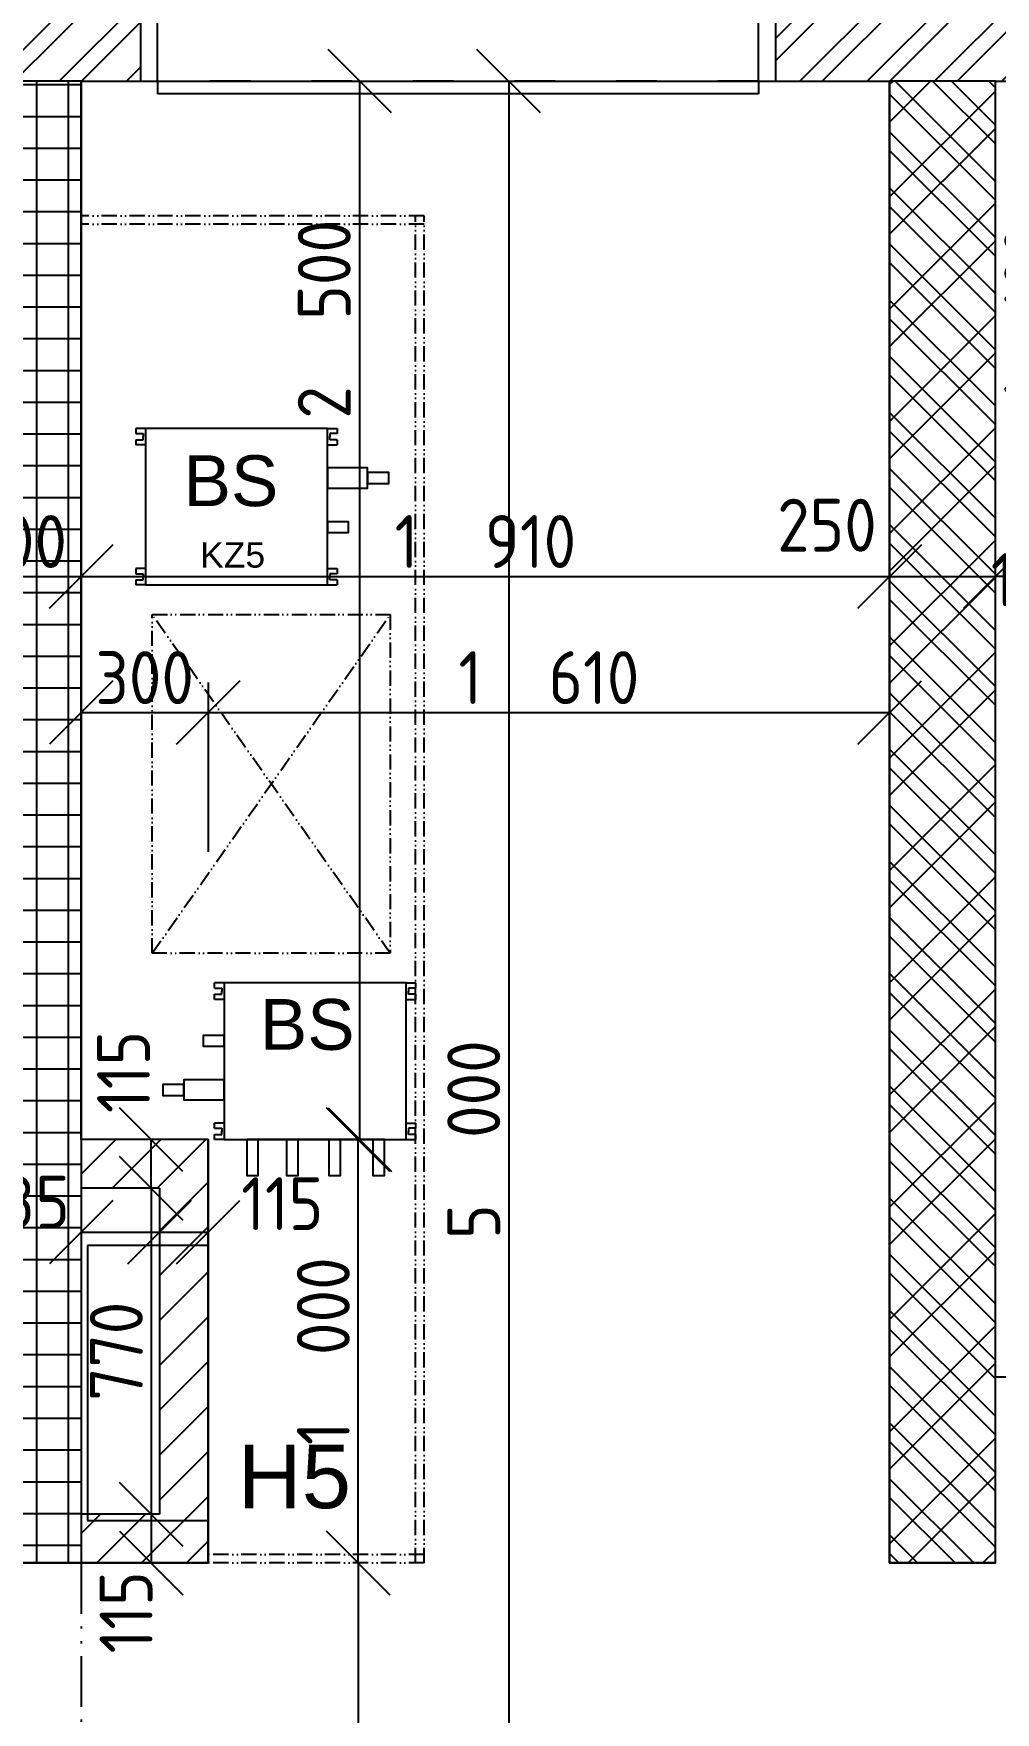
# Model space of a CAD drawing. Extents: x 4511820 to 5180432, y -1526536 to -944957.
# Drawn here: x 5020868 to 5023141, y -1335748 to -1331783 of the extents above; entities that cross this region are included whole.
import ezdxf

# ---------------------------------------------------------------- set-up
doc = ezdxf.new("R2010")
doc.units = 0
doc.header["$MEASUREMENT"] = 0
doc.linetypes.add('ACAD_ISO03W100', pattern=[30, 12, -18])
doc.linetypes.add('ACAD_ISO12W100', pattern=[22, 12, -3, 0.5, -3, 0.5, -3])
doc.layers.get('0').update_dxf_attribs({"linetype": 'CONTINUOUS'})
doc.layers.get('Defpoints').update_dxf_attribs({"color": 61, "linetype": 'CONTINUOUS'})
for name, color, linetype in [('KÓTY', 4, 'CONTINUOUS'), ('MÚRY', 1, 'CONTINUOUS'), ('Plochy', 41, 'CONTINUOUS'), ('TENKÁ', 7, 'CONTINUOUS'), ('tzb', 153, 'CONTINUOUS'), ('ZZ-chladenie', 133, 'CONTINUOUS'), ('ŠRAFY', 82, 'CONTINUOUS')]:
    doc.layers.add(name, color=color, linetype=linetype)
doc.styles.add('ARIAL', font='arial.ttf')
doc.styles.add('STYLE1', font='isocp.shx')
doc.dimstyles.new('STANDARD-50', dxfattribs={"dimtxt": 125, "dimasz": 150, "dimexe": 10, "dimexo": 200, "dimgap": 20, "dimtad": 1, "dimdsep": 46, "dimlunit": 6, "dimtxsty": 'STYLE1', "dimblk1": 'OBLIQUE', "dimblk2": 'OBLIQUE', "dimsah": 1, "dimcen": 2.5, "dimse1": 1, "dimse2": 1, "dimadec": 0, "dimazin": 0, "dimtfac": 1, "dimtmove": 1, "dimatfit": 3, "dimldrblk": 'OBLIQUE', "dimfxl": 1, "dimtolj": 1, "dimtzin": 0, "dimarcsym": 0})

# ---------------------------------------------------------------- blocks, each defined once
blk = doc.blocks.new('_OBLIQUE')
at = {"color": 0, "linetype": 'ByBlock'}
blk.add_line((-0.5, -0.5), (0.5, 0.5), dxfattribs=at)
blk = doc.blocks.new('*D22532')
at = {"layer": 'Defpoints', "color": 0}
for p in [(5023141, -1333065), (5023141, -1333145.7), (5024241, -1333145.7)]:
    blk.add_point(p, dxfattribs=at)
at = {"layer": 'KÓTY', "color": 0, "lineweight": -2}
blk.add_line((5024241, -1333065), (5023141, -1333065), dxfattribs=at)
at = {"layer": 'KÓTY', "color": 0, "linetype": 'ByBlock', "lineweight": -2, "xscale": 150, "yscale": 150, "zscale": 150, "rotation": 180}
blk.add_blockref('_OBLIQUE', (5023141, -1333065), dxfattribs=at)
at = {"layer": 'KÓTY', "color": 0, "linetype": 'ByBlock', "lineweight": -2, "xscale": 150, "yscale": 150, "zscale": 150}
blk.add_blockref('_OBLIQUE', (5024241, -1333065), dxfattribs=at)
at = {"layer": 'KÓTY', "color": 0, "insert": (5023691, -1332982.5), "char_height": 125, "attachment_point": 5, "style": 'STYLE1'}
blk.add_mtext('\\A1;1ﾠ100', dxfattribs=at)
blk = doc.blocks.new('*D22534')
at = {"layer": 'Defpoints', "color": 0}
for p in [(5023141, -1331895.2), (5023141, -1332995.2), (5023307, -1332995.2)]:
    blk.add_point(p, dxfattribs=at)
at = {"layer": 'KÓTY', "color": 0, "lineweight": -2}
blk.add_line((5023307, -1331895.2), (5023307, -1332995.2), dxfattribs=at)
at = {"layer": 'KÓTY', "color": 0, "linetype": 'ByBlock', "lineweight": -2, "xscale": 150, "yscale": 150, "zscale": 150}
for p, rotation in [((5023307, -1331895.2), 90), ((5023307, -1332995.2), 270)]:
    blk.add_blockref('_OBLIQUE', p, dxfattribs=dict(at, rotation=rotation))
at = {"layer": 'KÓTY', "color": 0, "insert": (5023224.5, -1332445.2), "char_height": 125, "attachment_point": 5, "rotation": 90, "style": 'STYLE1'}
blk.add_mtext('\\A1;1ﾠ100', dxfattribs=at)
blk = doc.blocks.new('*D22884')
at = {"layer": 'Defpoints', "color": 0}
for p in [(5020681, -1333065), (5020981, -1333065), (5020981, -1333065)]:
    blk.add_point(p, dxfattribs=at)
at = {"layer": 'KÓTY', "color": 0, "lineweight": -2}
blk.add_line((5020681, -1333065), (5020981, -1333065), dxfattribs=at)
at = {"layer": 'KÓTY', "color": 0, "linetype": 'ByBlock', "lineweight": -2, "xscale": 150, "yscale": 150, "zscale": 150, "rotation": 180}
blk.add_blockref('_OBLIQUE', (5020681, -1333065), dxfattribs=at)
at = {"layer": 'KÓTY', "color": 0, "linetype": 'ByBlock', "lineweight": -2, "xscale": 150, "yscale": 150, "zscale": 150}
blk.add_blockref('_OBLIQUE', (5020981, -1333065), dxfattribs=at)
at = {"layer": 'KÓTY', "color": 0, "insert": (5020831, -1332982.5), "char_height": 125, "attachment_point": 5, "style": 'STYLE1'}
blk.add_mtext('\\A1;300', dxfattribs=at)
blk = doc.blocks.new('*D22885')
at = {"layer": 'Defpoints', "color": 0}
for p in [(5020981, -1333065), (5022891, -1333065), (5022891, -1333065)]:
    blk.add_point(p, dxfattribs=at)
at = {"layer": 'KÓTY', "color": 0, "lineweight": -2}
blk.add_line((5020981, -1333065), (5022891, -1333065), dxfattribs=at)
at = {"layer": 'KÓTY', "color": 0, "linetype": 'ByBlock', "lineweight": -2, "xscale": 150, "yscale": 150, "zscale": 150, "rotation": 180}
blk.add_blockref('_OBLIQUE', (5020981, -1333065), dxfattribs=at)
at = {"layer": 'KÓTY', "color": 0, "linetype": 'ByBlock', "lineweight": -2, "xscale": 150, "yscale": 150, "zscale": 150}
blk.add_blockref('_OBLIQUE', (5022891, -1333065), dxfattribs=at)
at = {"layer": 'KÓTY', "color": 0, "insert": (5021936, -1332982.5), "char_height": 125, "attachment_point": 5, "style": 'STYLE1'}
blk.add_mtext('\\A1;1ﾠ910', dxfattribs=at)
blk = doc.blocks.new('*D23037')
at = {"layer": 'Defpoints', "color": 0}
for p in [(5020981, -1335395.2), (5020981, -1336895.2), (5021635.5, -1336895.2)]:
    blk.add_point(p, dxfattribs=at)
at = {"layer": 'KÓTY', "color": 0, "lineweight": -2}
blk.add_line((5021635.5, -1335395.2), (5021635.5, -1336895.2), dxfattribs=at)
at = {"layer": 'KÓTY', "color": 0, "linetype": 'ByBlock', "lineweight": -2, "xscale": 150, "yscale": 150, "zscale": 150}
for p, rotation in [((5021635.5, -1335395.2), 90), ((5021635.5, -1336895.2), 270)]:
    blk.add_blockref('_OBLIQUE', p, dxfattribs=dict(at, rotation=rotation))
at = {"layer": 'KÓTY', "color": 0, "insert": (5021553, -1336145.2), "char_height": 125, "attachment_point": 5, "rotation": 90, "style": 'STYLE1'}
blk.add_mtext('\\A1;1ﾠ500', dxfattribs=at)
blk = doc.blocks.new('*D23038')
at = {"layer": 'Defpoints', "color": 0}
for p in [(5021281, -1334395.2), (5021635.5, -1334395.2), (5021281, -1335395.2)]:
    blk.add_point(p, dxfattribs=at)
at = {"layer": 'KÓTY', "color": 0, "lineweight": -2}
blk.add_line((5021635.5, -1335395.2), (5021635.5, -1334395.2), dxfattribs=at)
at = {"layer": 'KÓTY', "color": 0, "linetype": 'ByBlock', "lineweight": -2, "xscale": 150, "yscale": 150, "zscale": 150}
for p, rotation in [((5021635.5, -1334395.2), 90), ((5021635.5, -1335395.2), 270)]:
    blk.add_blockref('_OBLIQUE', p, dxfattribs=dict(at, rotation=rotation))
at = {"layer": 'KÓTY', "color": 0, "insert": (5021553, -1334895.2), "char_height": 125, "attachment_point": 5, "rotation": 90, "style": 'STYLE1'}
blk.add_mtext('\\A1;1ﾠ000', dxfattribs=at)
blk = doc.blocks.new('*D23039')
at = {"layer": 'Defpoints', "color": 0}
for p in [(5021209.8, -1331895.2), (5021639.3, -1331895.2), (5021209.8, -1334395.2)]:
    blk.add_point(p, dxfattribs=at)
at = {"layer": 'KÓTY', "color": 0, "lineweight": -2}
blk.add_line((5021639.3, -1334395.2), (5021639.3, -1331895.2), dxfattribs=at)
at = {"layer": 'KÓTY', "color": 0, "linetype": 'ByBlock', "lineweight": -2, "xscale": 150, "yscale": 150, "zscale": 150}
for p, rotation in [((5021639.3, -1331895.2), 90), ((5021639.3, -1334395.2), 270)]:
    blk.add_blockref('_OBLIQUE', p, dxfattribs=dict(at, rotation=rotation))
at = {"layer": 'KÓTY', "color": 0, "insert": (5021555.3, -1332457.7), "char_height": 125, "attachment_point": 5, "rotation": 90, "style": 'STYLE1'}
blk.add_mtext('\\A1;2ﾠ500', dxfattribs=at)
blk = doc.blocks.new('*D23040')
at = {"layer": 'Defpoints', "color": 0}
for p in [(5020981, -1331895.2), (5020981, -1336895.2), (5021991, -1336895.2)]:
    blk.add_point(p, dxfattribs=at)
at = {"layer": 'KÓTY', "color": 0, "lineweight": -2}
blk.add_line((5021991, -1331895.2), (5021991, -1336895.2), dxfattribs=at)
at = {"layer": 'KÓTY', "color": 0, "linetype": 'ByBlock', "lineweight": -2, "xscale": 150, "yscale": 150, "zscale": 150}
for p, rotation in [((5021991, -1331895.2), 90), ((5021991, -1336895.2), 270)]:
    blk.add_blockref('_OBLIQUE', p, dxfattribs=dict(at, rotation=rotation))
at = {"layer": 'KÓTY', "color": 0, "insert": (5021908.5, -1334395.2), "char_height": 125, "attachment_point": 5, "rotation": 90, "style": 'STYLE1'}
blk.add_mtext('\\A1;5ﾠ000', dxfattribs=at)
blk = doc.blocks.new('*D23081')
at = {"layer": 'Defpoints', "color": 0}
for p in [(5022891, -1333065), (5023141, -1333065), (5023141, -1333065)]:
    blk.add_point(p, dxfattribs=at)
at = {"layer": 'KÓTY', "color": 0, "lineweight": -2}
blk.add_line((5022891, -1333065), (5023141, -1333065), dxfattribs=at)
at = {"layer": 'KÓTY', "color": 0, "linetype": 'ByBlock', "lineweight": -2, "xscale": 150, "yscale": 150, "zscale": 150, "rotation": 180}
blk.add_blockref('_OBLIQUE', (5022891, -1333065), dxfattribs=at)
at = {"layer": 'KÓTY', "color": 0, "linetype": 'ByBlock', "lineweight": -2, "xscale": 150, "yscale": 150, "zscale": 150}
blk.add_blockref('_OBLIQUE', (5023141, -1333065), dxfattribs=at)
at = {"layer": 'KÓTY', "color": 0, "insert": (5022743, -1332944), "char_height": 125, "attachment_point": 5, "style": 'STYLE1'}
blk.add_mtext('\\A1;250', dxfattribs=at)
blk = doc.blocks.new('*D23082')
at = {"layer": 'Defpoints', "color": 0}
for p in [(5021281, -1333386.5), (5020981, -1334395.2), (5021281, -1334395.2)]:
    blk.add_point(p, dxfattribs=at)
at = {"layer": 'KÓTY', "color": 0, "lineweight": -2}
blk.add_line((5020981, -1333386.5), (5021281, -1333386.5), dxfattribs=at)
at = {"layer": 'KÓTY', "color": 0, "linetype": 'ByBlock', "lineweight": -2, "xscale": 150, "yscale": 150, "zscale": 150, "rotation": 180}
blk.add_blockref('_OBLIQUE', (5020981, -1333386.5), dxfattribs=at)
at = {"layer": 'KÓTY', "color": 0, "linetype": 'ByBlock', "lineweight": -2, "xscale": 150, "yscale": 150, "zscale": 150}
blk.add_blockref('_OBLIQUE', (5021281, -1333386.5), dxfattribs=at)
at = {"layer": 'KÓTY', "color": 0, "insert": (5021131, -1333304), "char_height": 125, "attachment_point": 5, "style": 'STYLE1'}
blk.add_mtext('\\A1;300', dxfattribs=at)
blk = doc.blocks.new('*D23083')
at = {"layer": 'Defpoints', "color": 0}
for p in [(5021281, -1333386.5), (5022891, -1333386.5), (5022891, -1333386.5)]:
    blk.add_point(p, dxfattribs=at)
at = {"layer": 'KÓTY', "color": 0, "lineweight": -2}
blk.add_line((5021281, -1333386.5), (5022891, -1333386.5), dxfattribs=at)
at = {"layer": 'KÓTY', "color": 0, "linetype": 'ByBlock', "lineweight": -2, "xscale": 150, "yscale": 150, "zscale": 150, "rotation": 180}
blk.add_blockref('_OBLIQUE', (5021281, -1333386.5), dxfattribs=at)
at = {"layer": 'KÓTY', "color": 0, "linetype": 'ByBlock', "lineweight": -2, "xscale": 150, "yscale": 150, "zscale": 150}
blk.add_blockref('_OBLIQUE', (5022891, -1333386.5), dxfattribs=at)
at = {"layer": 'KÓTY', "color": 0, "insert": (5022086, -1333304), "char_height": 125, "attachment_point": 5, "style": 'STYLE1'}
blk.add_mtext('\\A1;1ﾠ610', dxfattribs=at)
blk = doc.blocks.new('*D23084')
at = {"layer": 'Defpoints', "color": 0}
for p in [(5021166, -1334510.2), (5021146.5, -1335280.2), (5021166, -1335280.2)]:
    blk.add_point(p, dxfattribs=at)
at = {"layer": 'KÓTY', "color": 0, "lineweight": -2}
blk.add_line((5021146.5, -1334510.2), (5021146.5, -1335280.2), dxfattribs=at)
at = {"layer": 'KÓTY', "color": 0, "linetype": 'ByBlock', "lineweight": -2, "xscale": 150, "yscale": 150, "zscale": 150}
for p, rotation in [((5021146.5, -1334510.2), 90), ((5021146.5, -1335280.2), 270)]:
    blk.add_blockref('_OBLIQUE', p, dxfattribs=dict(at, rotation=rotation))
at = {"layer": 'KÓTY', "color": 0, "insert": (5021064, -1334895.2), "char_height": 125, "attachment_point": 5, "rotation": 90, "style": 'STYLE1'}
blk.add_mtext('\\A1;770', dxfattribs=at)
blk = doc.blocks.new('*D23085')
at = {"layer": 'Defpoints', "color": 0}
for p in [(5021146.5, -1334395.2), (5021146.5, -1334395.2), (5021146.5, -1334510.2)]:
    blk.add_point(p, dxfattribs=at)
at = {"layer": 'KÓTY', "color": 0, "lineweight": -2}
blk.add_line((5021146.5, -1334510.2), (5021146.5, -1334395.2), dxfattribs=at)
at = {"layer": 'KÓTY', "color": 0, "linetype": 'ByBlock', "lineweight": -2, "xscale": 150, "yscale": 150, "zscale": 150}
for p, rotation in [((5021146.5, -1334395.2), 90), ((5021146.5, -1334510.2), 270)]:
    blk.add_blockref('_OBLIQUE', p, dxfattribs=dict(at, rotation=rotation))
at = {"layer": 'KÓTY', "color": 0, "insert": (5021081, -1334235.5), "char_height": 125, "attachment_point": 5, "rotation": 90, "style": 'STYLE1'}
blk.add_mtext('\\A1;115', dxfattribs=at)
blk = doc.blocks.new('*D23086')
at = {"layer": 'Defpoints', "color": 0}
for p in [(5021146.5, -1335280.2), (5021146.5, -1335395.2), (5021146.5, -1335395.2)]:
    blk.add_point(p, dxfattribs=at)
at = {"layer": 'KÓTY', "color": 0, "lineweight": -2}
blk.add_line((5021146.5, -1335280.2), (5021146.5, -1335395.2), dxfattribs=at)
at = {"layer": 'KÓTY', "color": 0, "linetype": 'ByBlock', "lineweight": -2, "xscale": 150, "yscale": 150, "zscale": 150}
for p, rotation in [((5021146.5, -1335280.2), 90), ((5021146.5, -1335395.2), 270)]:
    blk.add_blockref('_OBLIQUE', p, dxfattribs=dict(at, rotation=rotation))
at = {"layer": 'KÓTY', "color": 0, "insert": (5021087, -1335512), "char_height": 125, "attachment_point": 5, "rotation": 90, "style": 'STYLE1'}
blk.add_mtext('\\A1;115', dxfattribs=at)
blk = doc.blocks.new('*D23087')
at = {"layer": 'Defpoints', "color": 0}
for p in [(5020981, -1334510.2), (5021166, -1334510.2), (5021166, -1334614)]:
    blk.add_point(p, dxfattribs=at)
at = {"layer": 'KÓTY', "color": 0, "lineweight": -2}
blk.add_line((5020981, -1334614), (5021166, -1334614), dxfattribs=at)
at = {"layer": 'KÓTY', "color": 0, "linetype": 'ByBlock', "lineweight": -2, "xscale": 150, "yscale": 150, "zscale": 150, "rotation": 180}
blk.add_blockref('_OBLIQUE', (5020981, -1334614), dxfattribs=at)
at = {"layer": 'KÓTY', "color": 0, "linetype": 'ByBlock', "lineweight": -2, "xscale": 150, "yscale": 150, "zscale": 150}
blk.add_blockref('_OBLIQUE', (5021166, -1334614), dxfattribs=at)
at = {"layer": 'KÓTY', "color": 0, "insert": (5020843, -1334543), "char_height": 125, "attachment_point": 5, "style": 'STYLE1'}
blk.add_mtext('\\A1;185', dxfattribs=at)
blk = doc.blocks.new('*D23088')
at = {"layer": 'Defpoints', "color": 0}
for p in [(5021166, -1334510.2), (5021281, -1334510.2), (5021281, -1334614)]:
    blk.add_point(p, dxfattribs=at)
at = {"layer": 'KÓTY', "color": 0, "lineweight": -2}
blk.add_line((5021166, -1334614), (5021281, -1334614), dxfattribs=at)
at = {"layer": 'KÓTY', "color": 0, "linetype": 'ByBlock', "lineweight": -2, "xscale": 150, "yscale": 150, "zscale": 150, "rotation": 180}
blk.add_blockref('_OBLIQUE', (5021166, -1334614), dxfattribs=at)
at = {"layer": 'KÓTY', "color": 0, "linetype": 'ByBlock', "lineweight": -2, "xscale": 150, "yscale": 150, "zscale": 150}
blk.add_blockref('_OBLIQUE', (5021281, -1334614), dxfattribs=at)
at = {"layer": 'KÓTY', "color": 0, "insert": (5021456, -1334546.5), "char_height": 125, "attachment_point": 5, "style": 'STYLE1'}
blk.add_mtext('\\A1;115', dxfattribs=at)

msp = doc.modelspace()

# ---------------------------------------------------------------- hatches: boundary and pattern name
at = {"layer": 'ŠRAFY'}
h = msp.add_hatch(dxfattribs=at)
h.set_pattern_fill('ANSI32', color=256, scale=300)
h.paths.add_polyline_path([(5019371, -1331515.191), (5019371, -1331585.191), (5019371, -1331895.191), (5020681, -1331895.191), (5020981, -1331895.191), (5021121, -1331895.191), (5021121, -1331515.191)])
h = msp.add_hatch(dxfattribs=at)
h.set_pattern_fill('ANSI32', color=256, scale=300)
h.paths.add_polyline_path([(5022621, -1331515.191), (5022621, -1331895.191), (5022891, -1331895.191), (5023141, -1331895.191), (5023246, -1331895.191), (5023246, -1331515.191)])
at = {"layer": 'ŠRAFY', "ltscale": 0.25}
h = msp.add_hatch(dxfattribs=at)
h.set_pattern_fill('ANSI37', color=256, scale=600, angle=45)
h.set_pattern_definition([(90, (-3307273.674, 493071.734), (-75, 1e-14), []), (180, (-3307273.674, 493071.734), (-1e-14, -75), [])])
h.paths.add_polyline_path([(5020681, -1335345.191), (5020681, -1335395.191), (5020981, -1335395.191), (5020981, -1335280.191), (5020981, -1334510.191), (5020981, -1334395.191), (5020981, -1331895.191), (5020681, -1331895.191), (5020681, -1335230.191)])
at = {"layer": 'ŠRAFY'}
h = msp.add_hatch(dxfattribs=at)
h.set_pattern_fill('ANSI32', color=256, scale=250, angle=90)
h.paths.add_polyline_path([(5023141, -1331895.191), (5022891, -1331895.191), (5022891, -1335395.191), (5023141, -1335395.191), (5023141, -1334955.191), (5023141, -1334675.191), (5023141, -1334395.191), (5023141, -1334115.191), (5023141, -1333835.191), (5023141, -1333555.191), (5023141, -1333275.191), (5023141, -1332995.191)])
h.paths.add_polyline_path([(5022847.201, -1333032.5), (5023134.799, -1333032.5), (5023134.799, -1333282.5), (5022847.201, -1333282.5)], flags=9)
h = msp.add_hatch(dxfattribs=at)
h.set_pattern_fill('ANSI32', color=256, scale=500)
h.set_pattern_definition([(45, (584112, -84217.88), (-132.5825215, 132.5825215), []), (45, (584200.39, -84217.88), (-132.5825215, 132.5825215), [])])
h.paths.add_polyline_path([(5022891, -1335395.191), (5023141, -1335395.191), (5023141, -1334955.191), (5023141, -1334675.191), (5023141, -1334395.191), (5023141, -1334115.191), (5023141, -1333835.191), (5023141, -1333555.191), (5023141, -1333275.191), (5023141, -1332995.191), (5023141, -1331895.191), (5022891, -1331895.191)])
at = {"layer": 'ŠRAFY', "ltscale": 0.25}
h = msp.add_hatch(dxfattribs=at)
h.set_pattern_fill('ANSI31', color=256, scale=600, style=0)
h.set_pattern_definition([(45, (515270.5, 128041), (-53.0330086, 53.0330086), [])])
h.paths.add_polyline_path([(5021281, -1335395.191), (5021281, -1334395.191), (5020981, -1334395.191), (5020981, -1334510.191), (5021166, -1334510.191), (5021166, -1335280.191), (5020981, -1335280.191), (5020981, -1335395.191)])

# ---------------------------------------------------------------- linework, layer by layer
at = {"layer": 'KÓTY'}
msp.add_line((5021281, -1333315.5), (5021281, -1333715.5), dxfattribs=at)
at = {"layer": 'MÚRY'}
for p, q in [((5021161, -1331895.191), (5021161, -1331355.191)), ((5022581, -1331895.191), (5022581, -1331355.191)), ((5020981, -1331895.191), (5021161, -1331895.191)), ((5020981, -1331895.191), (5020981, -1334395.191)), ((5022581, -1331895.191), (5022891, -1331895.191)), ((5022891, -1335395.191), (5022891, -1331895.191)), ((5023141, -1331895.191), (5023871, -1331895.191)), ((5023141, -1335395.191), (5023141, -1331895.191)), ((5021281, -1334395.191), (5020981, -1334395.191)), ((5021281, -1335395.191), (5021281, -1334395.191)), ((5021281, -1334395.191), (5021281, -1335395.191)), ((5021166, -1334510.191), (5020981, -1334510.191)), ((5020981, -1334510.191), (5020981, -1335280.191)), ((5021166, -1334510.191), (5021166, -1335280.191)), ((5021166, -1335280.191), (5020981, -1335280.191)), ((5020981, -1335395.191), (5020681, -1335395.191)), ((5021281, -1335395.191), (5020981, -1335395.191)), ((5023141, -1335395.191), (5022891, -1335395.191))]:
    msp.add_line(p, q, dxfattribs=at)
at = {"layer": 'Plochy'}
msp.add_lwpolyline([(5029321, -1336895.191), (5018731, -1336895.191), (5018731, -1335395.191), (5021281, -1335395.191), (5021281, -1334395.191), (5020981, -1334395.191), (5020981, -1331895.191), (5022891, -1331895.191), (5022891, -1335395.191), (5023141, -1335395.191), (5023141, -1334955.191), (5024341, -1334955.191), (5024341, -1335235.191), (5025441, -1335235.191), (5025441, -1335395.191), (5025641, -1335395.191), (5025641, -1333845.191), (5027441, -1333845.191), (5027441, -1331895.191), (5029321, -1331895.191)], close=True, dxfattribs=at)
at = {"layer": 'TENKÁ'}
for p, q in [((5021121, -1331515.191), (5021121, -1331895.191)), ((5022621, -1331515.191), (5022621, -1331895.191)), ((5020981, -1331895.191), (5020681, -1331895.191)), ((5023141, -1331895.191), (5022891, -1331895.191)), ((5020981, -1334395.191), (5020981, -1334510.191)), ((5020981, -1335280.191), (5020981, -1335395.191))]:
    msp.add_line(p, q, dxfattribs=at)
at = {"layer": 'TENKÁ', "linetype": 'ACAD_ISO03W100', "ltscale": 8}
msp.add_line((5022581, -1331895.191), (5021161, -1331895.191), dxfattribs=at)
at = {"layer": 'TENKÁ', "ltscale": 0.25}
for p, q in [((5021161, -1331895.191), (5021161, -1331925.191)), ((5022581, -1331895.191), (5022581, -1331925.191)), ((5022581, -1331925.191), (5021161, -1331925.191))]:
    msp.add_line(p, q, dxfattribs=at)
at = {"layer": 'TENKÁ', "color": 8, "linetype": 'ACAD_ISO12W100', "lineweight": -2, "ltscale": 3}
for p, q in [((5021791, -1332213.002), (5020981, -1332213.002)), ((5021791, -1332233.002), (5020981, -1332233.002)), ((5021771, -1335395.191), (5021771, -1332213.002)), ((5021791, -1335395.191), (5021791, -1332213.002)), ((5021711.22, -1333955.191), (5021148.72, -1333155.191)), ((5021148.72, -1333955.191), (5021711.22, -1333155.191)), ((5021711.22, -1333955.191), (5021148.72, -1333155.191)), ((5021148.72, -1333955.191), (5021711.22, -1333155.191)), ((5021791, -1335375.191), (5021281, -1335375.191)), ((5021791, -1335395.191), (5021281, -1335395.191))]:
    msp.add_line(p, q, dxfattribs=at)
at = {"layer": 'TENKÁ', "linetype": 'ACAD_ISO12W100', "ltscale": 10}
msp.add_line((5020981, -1335395.191), (5020981, -1336895.191), dxfattribs=at)
at = {"layer": 'TENKÁ', "color": 8, "linetype": 'ACAD_ISO12W100', "lineweight": -2, "ltscale": 3}
msp.add_lwpolyline([(5021148.72, -1333155.191), (5021711.22, -1333155.191), (5021711.22, -1333955.191), (5021148.72, -1333955.191)], close=True, dxfattribs=at)
msp.add_lwpolyline([(5021148.72, -1333155.191), (5021711.22, -1333155.191), (5021711.22, -1333955.191), (5021148.72, -1333955.191)], close=True, dxfattribs=at)
at = {"layer": 'tzb'}
for p, q in [((5021281, -1334645.191), (5020996, -1334645.191)), ((5020996, -1334645.191), (5020996, -1335295.191)), ((5020996, -1335295.191), (5021281, -1335295.191))]:
    msp.add_line(p, q, dxfattribs=at)
at = {"layer": 'ZZ-chladenie'}
for p, q in [((5021132.984, -1332715.191), (5021110.08, -1332715.191)), ((5021110.08, -1332715.191), (5021110.08, -1332727.574)), ((5021110.08, -1332727.574), (5021127.454, -1332727.574)), ((5021110.08, -1332741.93), (5021127.454, -1332741.93)), ((5021110.08, -1332741.93), (5021110.08, -1332754.313)), ((5021127.454, -1332727.574), (5021127.454, -1332734.752)), ((5021127.454, -1332740.93), (5021127.454, -1332733.752)), ((5021127.454, -1332741.93), (5021127.454, -1332734.752)), ((5021562.984, -1332715.191), (5021132.984, -1332715.191)), ((5021132.984, -1332715.191), (5021132.984, -1333085.191)), ((5021132.984, -1332715.191), (5021132.984, -1333085.191)), ((5021562.984, -1333085.191), (5021562.984, -1332715.191)), ((5021562.984, -1332715.191), (5021585.888, -1332715.191)), ((5021562.984, -1333085.191), (5021562.984, -1332715.191)), ((5021585.888, -1332727.574), (5021568.515, -1332727.574)), ((5021568.515, -1332727.574), (5021568.515, -1332734.752)), ((5021568.515, -1332740.93), (5021568.515, -1332733.752)), ((5021568.515, -1332741.93), (5021568.515, -1332734.752)), ((5021585.888, -1332741.93), (5021568.515, -1332741.93)), ((5021585.888, -1332715.191), (5021585.888, -1332727.574)), ((5021585.888, -1332741.93), (5021585.888, -1332754.313)), ((5021132.984, -1332754.313), (5021110.08, -1332754.313)), ((5021562.984, -1332754.313), (5021585.888, -1332754.313)), ((5021132.984, -1333046.07), (5021110.08, -1333046.07)), ((5021110.08, -1333046.07), (5021110.08, -1333058.452)), ((5021110.08, -1333058.452), (5021127.454, -1333058.452)), ((5021127.454, -1333058.452), (5021127.454, -1333065.631)), ((5021127.454, -1333071.809), (5021127.454, -1333064.631)), ((5021127.454, -1333072.809), (5021127.454, -1333065.631)), ((5021562.984, -1333046.07), (5021585.888, -1333046.07)), ((5021585.888, -1333058.452), (5021568.515, -1333058.452)), ((5021568.515, -1333058.452), (5021568.515, -1333065.631)), ((5021568.515, -1333071.809), (5021568.515, -1333064.631)), ((5021568.515, -1333072.809), (5021568.515, -1333065.631)), ((5021585.888, -1333046.07), (5021585.888, -1333058.452)), ((5021110.08, -1333072.809), (5021127.454, -1333072.809)), ((5021110.08, -1333072.809), (5021110.08, -1333085.191)), ((5021132.984, -1333085.191), (5021110.08, -1333085.191)), ((5021132.984, -1333085.191), (5021562.984, -1333085.191)), ((5021132.984, -1333085.191), (5021562.984, -1333085.191)), ((5021562.984, -1333085.191), (5021585.888, -1333085.191)), ((5021585.888, -1333072.809), (5021568.515, -1333072.809)), ((5021585.888, -1333072.809), (5021585.888, -1333085.191)), ((5021318.711, -1334025.191), (5021295.807, -1334025.191)), ((5021295.807, -1334037.574), (5021295.807, -1334025.191)), ((5021295.807, -1334037.574), (5021313.181, -1334037.574)), ((5021295.807, -1334064.313), (5021295.807, -1334051.93)), ((5021295.807, -1334051.93), (5021313.181, -1334051.93)), ((5021313.181, -1334037.574), (5021313.181, -1334044.752)), ((5021313.181, -1334038.574), (5021313.181, -1334045.752)), ((5021313.181, -1334051.93), (5021313.181, -1334044.752)), ((5021748.711, -1334025.191), (5021318.711, -1334025.191)), ((5021318.711, -1334025.191), (5021318.711, -1334395.191)), ((5021748.711, -1334395.191), (5021748.711, -1334025.191)), ((5021748.711, -1334025.191), (5021771.615, -1334025.191)), ((5021771.615, -1334037.574), (5021754.241, -1334037.574)), ((5021754.241, -1334037.574), (5021754.241, -1334044.752)), ((5021754.241, -1334038.574), (5021754.241, -1334045.752)), ((5021754.241, -1334051.93), (5021754.241, -1334044.752)), ((5021771.615, -1334051.93), (5021754.241, -1334051.93)), ((5021771.615, -1334037.574), (5021771.615, -1334025.191)), ((5021771.615, -1334064.313), (5021771.615, -1334051.93)), ((5021318.711, -1334064.313), (5021295.807, -1334064.313)), ((5021748.711, -1334064.313), (5021771.615, -1334064.313)), ((5021318.711, -1334356.07), (5021295.807, -1334356.07)), ((5021295.807, -1334368.452), (5021295.807, -1334356.07)), ((5021295.807, -1334368.452), (5021313.181, -1334368.452)), ((5021313.181, -1334368.452), (5021313.181, -1334375.631)), ((5021313.181, -1334369.452), (5021313.181, -1334376.631)), ((5021313.181, -1334382.809), (5021313.181, -1334375.631)), ((5021748.711, -1334356.07), (5021771.615, -1334356.07)), ((5021771.615, -1334368.452), (5021754.241, -1334368.452)), ((5021754.241, -1334368.452), (5021754.241, -1334375.631)), ((5021754.241, -1334369.452), (5021754.241, -1334376.631)), ((5021754.241, -1334382.809), (5021754.241, -1334375.631)), ((5021771.615, -1334368.452), (5021771.615, -1334356.07)), ((5021295.807, -1334395.191), (5021295.807, -1334382.809)), ((5021295.807, -1334382.809), (5021313.181, -1334382.809)), ((5021318.711, -1334395.191), (5021295.807, -1334395.191)), ((5021318.711, -1334395.191), (5021748.711, -1334395.191)), ((5021676, -1334395.191), (5021377.5, -1334395.191)), ((5021748.711, -1334395.191), (5021771.615, -1334395.191)), ((5021771.615, -1334382.809), (5021754.241, -1334382.809)), ((5021771.615, -1334395.191), (5021771.615, -1334382.809))]:
    msp.add_line(p, q, dxfattribs=at)
for points in [[(5021562.984, -1332856.342), (5021657.83, -1332856.342), (5021657.83, -1332808.707), (5021562.984, -1332808.707)], [(5021657.83, -1332845.338), (5021707.689, -1332845.338), (5021707.689, -1332819.711), (5021657.83, -1332819.711)], [(5021562.984, -1332961.415), (5021612.843, -1332961.415), (5021612.843, -1332935.789), (5021562.984, -1332935.789)], [(5021318.711, -1334148.968), (5021268.853, -1334148.968), (5021268.853, -1334174.594), (5021318.711, -1334174.594)], [(5021318.711, -1334254.041), (5021223.865, -1334254.041), (5021223.865, -1334301.675), (5021318.711, -1334301.675)], [(5021223.865, -1334265.045), (5021174.007, -1334265.045), (5021174.007, -1334290.671), (5021223.865, -1334290.671)], [(5021399.005, -1334395.191), (5021371.983, -1334395.191), (5021371.983, -1334480.208), (5021399.005, -1334480.208)], [(5021493.434, -1334395.191), (5021466.411, -1334395.191), (5021466.411, -1334480.208), (5021493.434, -1334480.208)], [(5021593.472, -1334395.191), (5021566.449, -1334395.191), (5021566.449, -1334480.208), (5021593.472, -1334480.208)], [(5021697.25, -1334395.191), (5021670.227, -1334395.191), (5021670.227, -1334480.208), (5021697.25, -1334480.208)]]:
    msp.add_lwpolyline(points, close=True, dxfattribs=at)

# ---------------------------------------------------------------- texts
at = {"layer": 'TENKÁ', "ltscale": 0.25, "style": 'STYLE1'}
msp.add_text('11', height=125, dxfattribs=at).set_placement((5023129.983, -1333135.2))
at = {"layer": 'tzb', "lineweight": 40, "ltscale": 0.25, "style": 'ARIAL'}
msp.add_text('H5', height=150, dxfattribs=at).set_placement((5021350.671, -1335265.935))
at = {"layer": 'ZZ-chladenie', "style": 'ARIAL'}
for s, height, p in [('BS', 120, (5021223.095, -1332898.901)), ('KZ5', 60, (5021261.858, -1333044.167)), ('BS', 120, (5021403.291, -1334183.162))]:
    msp.add_text(s, height=height, dxfattribs=at).set_placement(p)

# ---------------------------------------------------------------- dimensions: what is measured, and where the dimension line sits
at = {"layer": 'KÓTY'}
for base, p1, p2, picture, middle in [((5021991, -1336895.191), (5020981, -1331895.191), (5020981, -1336895.191), '*D23040', (5021908.457, -1334395.191)), ((5023307, -1332995.191), (5023141, -1331895.191), (5023141, -1332995.191), '*D22534', (5023224.457, -1332445.191)), ((5021635.5, -1334395.191), (5021281, -1335395.191), (5021281, -1334395.191), '*D23038', (5021552.957, -1334895.191)), ((5021146.5, -1335280.191), (5021166, -1334510.191), (5021166, -1335280.191), '*D23084', (5021064, -1334895.191)), ((5021635.5, -1336895.191), (5020981, -1335395.191), (5020981, -1336895.191), '*D23037', (5021552.957, -1336145.191))]:
    dim = msp.add_linear_dim(base=base, p1=p1, p2=p2, angle=90, dimstyle='STANDARD-50', dxfattribs=at)
    dim.commit()
    dim.dimension.update_dxf_attribs({"geometry": picture, "text_midpoint": middle})
for base, p1, p2, picture, middle in [((5021639.298, -1331895.191), (5021209.798, -1334395.191), (5021209.798, -1331895.191), '*D23039', (5021637.82, -1332457.697)), ((5021146.5, -1334395.191), (5021146.5, -1334510.191), (5021146.5, -1334395.191), '*D23085', (5021163.5, -1334235.5)), ((5021146.5, -1335395.191), (5021146.5, -1335280.191), (5021146.5, -1335395.191), '*D23086', (5021169.5, -1335512))]:
    dim = msp.add_linear_dim(base=base, p1=p1, p2=p2, angle=90, dimstyle='STANDARD-50', dxfattribs=at)
    dim.commit()
    dim.dimension.update_dxf_attribs({"geometry": picture, "text_midpoint": middle, "dimtype": 160})
for base, p1, p2, picture, middle in [((5023141, -1333065), (5022891, -1333065), (5023141, -1333065), '*D23081', (5022743, -1333026.5)), ((5021166, -1334614), (5020981, -1334510.191), (5021166, -1334510.191), '*D23087', (5020843, -1334625.5)), ((5021281, -1334614), (5021166, -1334510.191), (5021281, -1334510.191), '*D23088', (5021456, -1334629))]:
    dim = msp.add_linear_dim(base=base, p1=p1, p2=p2, dimstyle='STANDARD-50', dxfattribs=at)
    dim.commit()
    dim.dimension.update_dxf_attribs({"geometry": picture, "text_midpoint": middle, "dimtype": 160})
for base, p1, p2, picture, middle in [((5020981, -1333065), (5020681, -1333065), (5020981, -1333065), '*D22884', (5020831, -1332982.5)), ((5022891, -1333065), (5020981, -1333065), (5022891, -1333065), '*D22885', (5021936, -1332982.457)), ((5023141, -1333065), (5024241, -1333145.691), (5023141, -1333145.691), '*D22532', (5023691, -1332982.457)), ((5021281, -1333386.5), (5020981, -1334395.191), (5021281, -1334395.191), '*D23082', (5021131, -1333304)), ((5022891, -1333386.5), (5021281, -1333386.5), (5022891, -1333386.5), '*D23083', (5022086, -1333303.957))]:
    dim = msp.add_linear_dim(base=base, p1=p1, p2=p2, dimstyle='STANDARD-50', dxfattribs=at)
    dim.commit()
    dim.dimension.update_dxf_attribs({"geometry": picture, "text_midpoint": middle})

doc.saveas('drawing.dxf')
